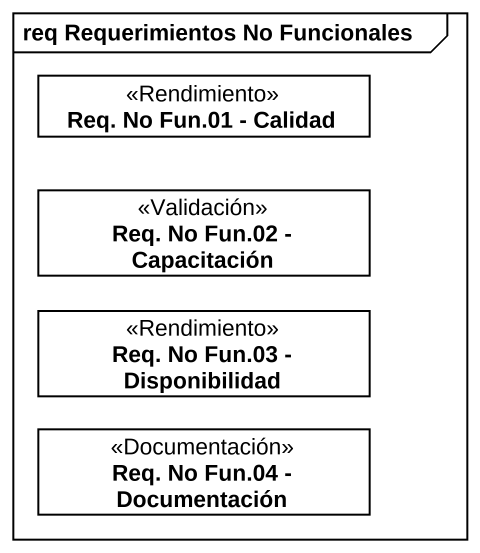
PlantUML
@startuml
mainframe req Requerimientos No Funcionales
hide circle
hide empty members
class "Req. No Fun.01 - Calidad" as Req_No_Fun_01_Calidad <<Rendimiento>>
class "Req. No Fun.02 - Capacitación" as Req_No_Fun_02_Capacitación <<Validación>>
class "Req. No Fun.03 - Disponibilidad" as Req_No_Fun_03_Disponibilidad <<Rendimiento>>
class "Req. No Fun.04 - Documentación" as Req_No_Fun_04_Documentación <<Documentación>>
@enduml
